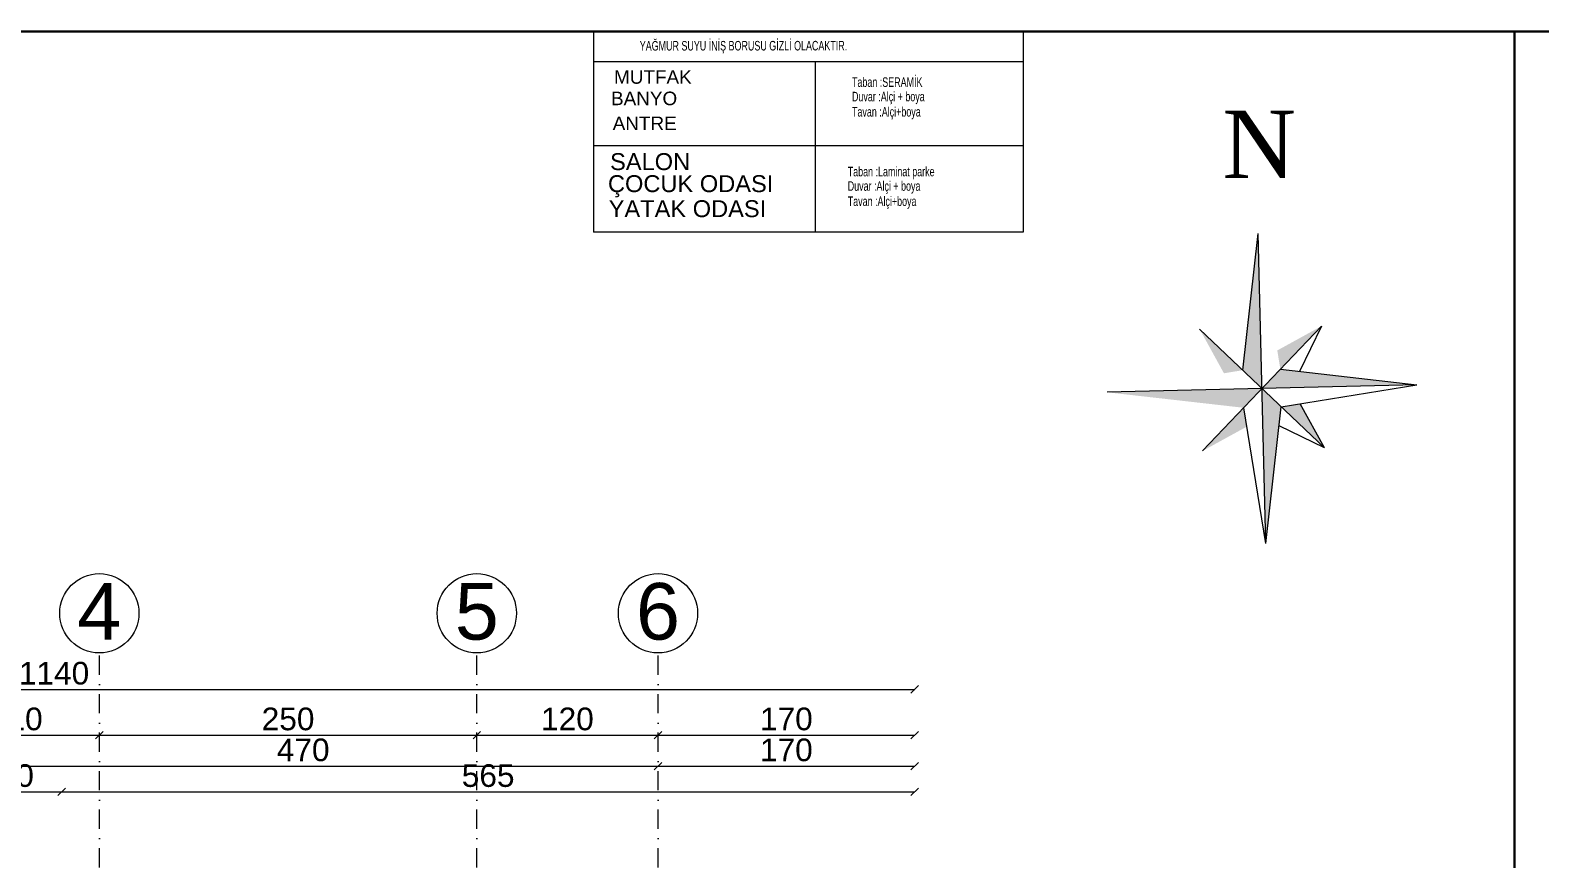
# Model space of a CAD drawing. Header units: millimetres. Extents: x 708 to 46452, y -4963 to 3960.
# Drawn here: x 13608 to 14608, y -2880 to -2332 of the extents above; entities that cross this region are included whole.
import ezdxf

# ---------------------------------------------------------------- set-up
doc = ezdxf.new("R2010")
doc.units = ezdxf.units.MM
for name, pattern in [('ACAD_ISO02W100', [15, 12, -3]), ('ACAD_ISO10W100', [18, 12, -3, 0, -3]), ('DASHDOT', [25.4, 12.7, -6.35, 0, -6.35])]:
    doc.linetypes.add(name, pattern=pattern)
for name, color, linetype, lineweight in [('00_IC_OLCU', 139, 'Continuous', 20), ('AKS', 153, 'ACAD_ISO10W100', 20), ('aks ve noktalılar', 129, 'DASHDOT', 13), ('bina no', 173, 'Continuous', 13), ('FH_sıva', 253, 'Continuous', 20), ('yYAZI', 221, 'Continuous', 30), ('Çerçeve', 8, 'Continuous', 30), ('ÖLÇÜ', 5, 'Continuous', 18)]:
    doc.layers.add(name, color=color, linetype=linetype, lineweight=lineweight)
doc.layers.add('SIVA', color=135, linetype='Continuous')
doc.styles.add('arial_1_18', font='arial.ttf', dxfattribs={"height": 0.2})
doc.styles.add('GENERATED_STYLE_2', font='times.ttf')
doc.styles.add('kot', font='bgothm.ttf', dxfattribs={"height": 60})
doc.styles.get("Standard").update_dxf_attribs({"font": 'arial.ttf'})
doc.dimstyles.new('ALP_OLCU', dxfattribs={"dimscale": 0, "dimtxt": 15, "dimasz": 5, "dimexe": 0.18, "dimexo": 0.06, "dimgap": 3, "dimtad": 1, "dimdec": 0, "dimrnd": 0.1, "dimzin": 9, "dimdsep": 46, "dimtxsty": 'Standard', "dimblk": 'OBLIQUE', "dimcen": 0, "dimse1": 1, "dimse2": 1, "dimclrd": 256, "dimclre": 256, "dimclrt": 53, "dimadec": 0, "dimazin": 0, "dimtfac": 1, "dimtdec": 0, "dimtix": 1, "dimtmove": 1, "dimatfit": 3, "dimldrblk": 'ARCHTICK', "dimfxl": 0.18, "dimtolj": 1, "dimlwd": -1, "dimarcsym": 0})

# ---------------------------------------------------------------- blocks, each defined once
blk = doc.blocks.new('FASFSDAFSAD')
at = {"layer": 'ÖLÇÜ'}
for p, q in [((456298.07, 158409.74), (456298.07, 158276.9)), ((456582.66, 158409.74), (456298.07, 158409.74)), ((456582.66, 158409.74), (456582.66, 158276.9)), ((456582.66, 158389.74), (456298.07, 158389.74)), ((456445.01, 158389.74), (456445.01, 158276.9)), ((456298.07, 158334.38), (456582.66, 158334.38)), ((456582.66, 158276.9), (456298.07, 158276.9))]:
    blk.add_line(p, q, dxfattribs=at)
at = {"layer": 'bina no', "lineweight": 5, "style": 'kot', "width": 0.7}
for s, p in [('YAĞMUR SUYU İNİŞ BORUSU GİZLİ OLACAKTIR.', (456328.8, 158397.25)), ('Taban :SERAMİK', (456469.35, 158373.19)), ('Duvar :Alçi + boya', (456469.35, 158363.62)), ('Tavan :Alçi+boya', (456469.35, 158353.53)), ('Taban :Laminat parke', (456466.53, 158313.95)), ('Duvar :Alçi + boya', (456466.53, 158304.38)), ('Tavan :Alçi+boya', (456466.53, 158294.3))]:
    blk.add_text(s, height=6.318, rotation=0.04744, dxfattribs=at).set_placement(p)
at = {"layer": 'yYAZI'}
for s, p in [('SALON', (456309.12, 158318.11)), ('YATAK ODASI', (456308.22, 158286.95))]:
    blk.add_text(s, height=11.2, dxfattribs=at).set_placement(p)
blk.add_text('ÇOCUK ODASI', height=11.2, rotation=0, dxfattribs=at).set_placement((456307.72, 158303.52))
at = {"layer": 'yYAZI', "char_height": 8.96, "width": 102.9463, "attachment_point": 3}
for s, insert in [('MUTFAK', (456363.2, 158384.23, -0.22)), ('BANYO', (456353.58, 158370.05, 0.22)), ('ANTRE', (456353.28, 158353.54, -0.22))]:
    blk.add_mtext(s, dxfattribs=dict(at, insert=insert))
blk = doc.blocks.new('_Oblique')
at = {"color": 0, "linetype": 'ByBlock', "lineweight": -2}
blk.add_line((-0.5, -0.5), (0.5, 0.5), dxfattribs=at)
blk = doc.blocks.new('*D556')
at = {"layer": '00_IC_OLCU', "transparency": 16777216}
blk.add_line((13054.17, -2768.06), (14194.17, -2768.06), dxfattribs=at)
at = {"layer": 'Defpoints', "color": 0, "transparency": 16777216}
for p in [(14194.17, -2768.06), (13054.17, -2897.37), (14194.17, -3732.37)]:
    blk.add_point(p, dxfattribs=at)
at = {"layer": '00_IC_OLCU', "transparency": 16777216, "xscale": 5, "yscale": 5, "zscale": 5, "rotation": 180}
blk.add_blockref('_Oblique', (13054.17, -2768.06), dxfattribs=at)
at = {"layer": '00_IC_OLCU', "transparency": 16777216, "xscale": 5, "yscale": 5, "zscale": 5}
blk.add_blockref('_Oblique', (14194.17, -2768.06), dxfattribs=at)
at = {"layer": '00_IC_OLCU', "color": 53, "transparency": 16777216, "insert": (13624.17, -2757.4), "char_height": 15, "attachment_point": 5}
blk.add_mtext('\\A1;1140', dxfattribs=at)
blk = doc.blocks.new('_ArchTick')
at = {"color": 0, "linetype": 'ByBlock', "const_width": 0.15}
blk.add_lwpolyline([(-0.5, -0.5), (0.5, 0.5)], dxfattribs=at)
blk = doc.blocks.new('*D559')
at = {"layer": '00_IC_OLCU', "transparency": 16777216}
blk.add_line((13544.17, -2798.35), (13654.17, -2798.35), dxfattribs=at)
at = {"layer": 'Defpoints', "color": 0, "transparency": 16777216}
for p in [(13544.17, -2798.35), (13654.17, -2798.35), (13654.17, -2798.35)]:
    blk.add_point(p, dxfattribs=at)
at = {"layer": '00_IC_OLCU', "transparency": 16777216, "xscale": 5, "yscale": 5, "zscale": 5, "rotation": 180}
blk.add_blockref('_Oblique', (13544.17, -2798.35), dxfattribs=at)
at = {"layer": '00_IC_OLCU', "transparency": 16777216, "xscale": 5, "yscale": 5, "zscale": 5}
blk.add_blockref('_Oblique', (13654.17, -2798.35), dxfattribs=at)
at = {"layer": '00_IC_OLCU', "color": 53, "transparency": 16777216, "insert": (13599.17, -2787.69), "char_height": 15, "attachment_point": 5}
blk.add_mtext('\\A1;110', dxfattribs=at)
blk = doc.blocks.new('*D560')
at = {"layer": '00_IC_OLCU', "transparency": 16777216}
blk.add_line((13654.17, -2798.35), (13904.17, -2798.35), dxfattribs=at)
at = {"layer": 'Defpoints', "color": 0, "transparency": 16777216}
for p in [(13654.17, -2798.35), (13904.17, -2798.35), (13904.17, -2798.35)]:
    blk.add_point(p, dxfattribs=at)
at = {"layer": '00_IC_OLCU', "transparency": 16777216, "xscale": 5, "yscale": 5, "zscale": 5, "rotation": 180}
blk.add_blockref('_Oblique', (13654.17, -2798.35), dxfattribs=at)
at = {"layer": '00_IC_OLCU', "transparency": 16777216, "xscale": 5, "yscale": 5, "zscale": 5}
blk.add_blockref('_Oblique', (13904.17, -2798.35), dxfattribs=at)
at = {"layer": '00_IC_OLCU', "color": 53, "transparency": 16777216, "insert": (13779.17, -2787.69), "char_height": 15, "attachment_point": 5}
blk.add_mtext('\\A1;250', dxfattribs=at)
blk = doc.blocks.new('*D561')
at = {"layer": '00_IC_OLCU', "transparency": 16777216}
blk.add_line((13904.17, -2798.35), (14024.17, -2798.35), dxfattribs=at)
at = {"layer": 'Defpoints', "color": 0, "transparency": 16777216}
for p in [(13904.17, -2798.35), (14024.17, -2798.35), (14024.17, -2798.35)]:
    blk.add_point(p, dxfattribs=at)
at = {"layer": '00_IC_OLCU', "transparency": 16777216, "xscale": 5, "yscale": 5, "zscale": 5, "rotation": 180}
blk.add_blockref('_Oblique', (13904.17, -2798.35), dxfattribs=at)
at = {"layer": '00_IC_OLCU', "transparency": 16777216, "xscale": 5, "yscale": 5, "zscale": 5}
blk.add_blockref('_Oblique', (14024.17, -2798.35), dxfattribs=at)
at = {"layer": '00_IC_OLCU', "color": 53, "transparency": 16777216, "insert": (13964.17, -2787.69), "char_height": 15, "attachment_point": 5}
blk.add_mtext('\\A1;120', dxfattribs=at)
blk = doc.blocks.new('*D562')
at = {"layer": '00_IC_OLCU', "transparency": 16777216}
blk.add_line((14024.17, -2798.35), (14194.17, -2798.35), dxfattribs=at)
at = {"layer": 'Defpoints', "color": 0, "transparency": 16777216}
for p in [(14024.17, -2798.35), (14194.17, -2798.35), (14194.17, -3732.37)]:
    blk.add_point(p, dxfattribs=at)
at = {"layer": '00_IC_OLCU', "transparency": 16777216, "xscale": 5, "yscale": 5, "zscale": 5, "rotation": 180}
blk.add_blockref('_Oblique', (14024.17, -2798.35), dxfattribs=at)
at = {"layer": '00_IC_OLCU', "transparency": 16777216, "xscale": 5, "yscale": 5, "zscale": 5}
blk.add_blockref('_Oblique', (14194.17, -2798.35), dxfattribs=at)
at = {"layer": '00_IC_OLCU', "color": 53, "transparency": 16777216, "insert": (14109.17, -2787.69), "char_height": 15, "attachment_point": 5}
blk.add_mtext('\\A1;170', dxfattribs=at)
blk = doc.blocks.new('*D564')
at = {"layer": '00_IC_OLCU', "transparency": 16777216}
blk.add_line((13554.17, -2818.84), (14024.17, -2818.84), dxfattribs=at)
at = {"layer": 'Defpoints', "color": 0, "transparency": 16777216}
for p in [(14024.17, -2818.84), (13554.17, -2897.37), (14024.17, -3067.37)]:
    blk.add_point(p, dxfattribs=at)
at = {"layer": '00_IC_OLCU', "transparency": 16777216, "xscale": 5, "yscale": 5, "zscale": 5, "rotation": 180}
blk.add_blockref('_Oblique', (13554.17, -2818.84), dxfattribs=at)
at = {"layer": '00_IC_OLCU', "transparency": 16777216, "xscale": 5, "yscale": 5, "zscale": 5}
blk.add_blockref('_Oblique', (14024.17, -2818.84), dxfattribs=at)
at = {"layer": '00_IC_OLCU', "color": 53, "transparency": 16777216, "insert": (13789.17, -2808.18), "char_height": 15, "attachment_point": 5}
blk.add_mtext('\\A1;470', dxfattribs=at)
blk = doc.blocks.new('*D565')
at = {"layer": '00_IC_OLCU', "transparency": 16777216}
blk.add_line((14024.17, -2818.84), (14194.17, -2818.84), dxfattribs=at)
at = {"layer": 'Defpoints', "color": 0, "transparency": 16777216}
for p in [(14194.17, -2818.84), (14024.17, -3067.37), (14194.17, -3732.37)]:
    blk.add_point(p, dxfattribs=at)
at = {"layer": '00_IC_OLCU', "transparency": 16777216, "xscale": 5, "yscale": 5, "zscale": 5, "rotation": 180}
blk.add_blockref('_Oblique', (14024.17, -2818.84), dxfattribs=at)
at = {"layer": '00_IC_OLCU', "transparency": 16777216, "xscale": 5, "yscale": 5, "zscale": 5}
blk.add_blockref('_Oblique', (14194.17, -2818.84), dxfattribs=at)
at = {"layer": '00_IC_OLCU', "color": 53, "transparency": 16777216, "insert": (14109.17, -2808.18), "char_height": 15, "attachment_point": 5}
blk.add_mtext('\\A1;170', dxfattribs=at)
blk = doc.blocks.new('*D569')
at = {"layer": '00_IC_OLCU', "transparency": 16777216}
blk.add_line((13569.17, -2835.86), (13629.17, -2835.86), dxfattribs=at)
at = {"layer": 'Defpoints', "color": 0, "transparency": 16777216}
for p in [(13629.17, -2835.86), (13569.17, -3067.37), (13629.17, -3067.37)]:
    blk.add_point(p, dxfattribs=at)
at = {"layer": '00_IC_OLCU', "transparency": 16777216, "xscale": 5, "yscale": 5, "zscale": 5, "rotation": 180}
blk.add_blockref('_Oblique', (13569.17, -2835.86), dxfattribs=at)
at = {"layer": '00_IC_OLCU', "transparency": 16777216, "xscale": 5, "yscale": 5, "zscale": 5}
blk.add_blockref('_Oblique', (13629.17, -2835.86), dxfattribs=at)
at = {"layer": '00_IC_OLCU', "color": 53, "transparency": 16777216, "insert": (13599.17, -2825.2), "char_height": 15, "attachment_point": 5}
blk.add_mtext('\\A1;60', dxfattribs=at)
blk = doc.blocks.new('*D570')
at = {"layer": '00_IC_OLCU', "transparency": 16777216}
blk.add_line((13629.17, -2835.86), (14194.17, -2835.86), dxfattribs=at)
at = {"layer": 'Defpoints', "color": 0, "transparency": 16777216}
for p in [(14194.17, -2835.86), (13629.17, -3067.37), (14194.17, -3732.37)]:
    blk.add_point(p, dxfattribs=at)
at = {"layer": '00_IC_OLCU', "transparency": 16777216, "xscale": 5, "yscale": 5, "zscale": 5, "rotation": 180}
blk.add_blockref('_Oblique', (13629.17, -2835.86), dxfattribs=at)
at = {"layer": '00_IC_OLCU', "transparency": 16777216, "xscale": 5, "yscale": 5, "zscale": 5}
blk.add_blockref('_Oblique', (14194.17, -2835.86), dxfattribs=at)
at = {"layer": '00_IC_OLCU', "color": 53, "transparency": 16777216, "insert": (13911.67, -2825.2), "char_height": 15, "attachment_point": 5}
blk.add_mtext('\\A1;565', dxfattribs=at)

msp = doc.modelspace()

# ---------------------------------------------------------------- hatches: boundary and pattern name
at = {"layer": 'FH_sıva', "linetype": 'ACAD_ISO02W100', "ltscale": 50}
h = msp.add_hatch(color=256, dxfattribs=at)
h.paths.add_polyline_path([(14426.68, -2671.406), (14436.946, -2580.952), (14424.202, -2568.809)])
h.paths.add_polyline_path([(14424.202, -2568.809), (14321.605, -2571.288), (14412.059, -2581.553)])
h.paths.add_polyline_path([(14424.202, -2568.809), (14421.723, -2466.212), (14411.457, -2556.666)])
h.paths.add_polyline_path([(14436.345, -2556.065), (14424.202, -2568.809), (14526.798, -2566.33)])
h.paths.add_polyline_path([(14412.059, -2581.553), (14384.841, -2610.119), (14414.091, -2594.042)])
h.paths.add_polyline_path([(14411.457, -2556.666), (14382.892, -2529.448), (14398.969, -2558.698)])
h.paths.add_polyline_path([(14436.345, -2556.065), (14463.563, -2527.499), (14434.312, -2543.576)])
h.paths.add_polyline_path([(14436.946, -2580.952), (14465.512, -2608.17), (14449.434, -2578.92)])

# ---------------------------------------------------------------- linework, layer by layer
at = {"layer": 'AKS', "color": 30, "linetype": 'Continuous', "lineweight": 5}
for centre in [(13654.174, -2717.626), (13904.174, -2717.626), (14024.174, -2717.626)]:
    msp.add_circle(centre, 26.25, dxfattribs=at)
at = {"layer": 'aks ve noktalılar'}
for points in [[(13654.174, -4492.372), (13654.174, -2743.876)], [(13904.174, -4492.372), (13904.174, -2743.876)], [(14024.174, -4492.372), (14024.174, -2743.876)]]:
    msp.add_lwpolyline(points, dxfattribs=at)
at = {"layer": 'FH_sıva', "linetype": 'ACAD_ISO02W100', "ltscale": 50}
for p, q in [((14411.457, -2556.666), (14421.723, -2466.212)), ((14426.68, -2671.406), (14421.723, -2466.212)), ((14465.512, -2608.17), (14382.892, -2529.448)), ((14384.841, -2610.119), (14463.563, -2527.499)), ((14463.563, -2527.499), (14448.917, -2557.492)), ((14436.345, -2556.065), (14526.798, -2566.33)), ((14526.798, -2566.33), (14321.605, -2571.288)), ((14436.946, -2580.952), (14526.798, -2566.33)), ((14465.512, -2608.17), (14449.434, -2578.92)), ((14426.68, -2671.406), (14412.059, -2581.553)), ((14426.68, -2671.406), (14436.946, -2580.952)), ((14465.512, -2608.17), (14435.519, -2593.524))]:
    msp.add_line(p, q, dxfattribs=at)
at = {"layer": 'Çerçeve'}
for p, q in [((4940.496, -2332.719), (44558.889, -2331.52)), ((14591.484, -4962.621), (14591.484, -2331.859))]:
    msp.add_line(p, q, dxfattribs=at)

# ---------------------------------------------------------------- block references
at = {"layer": 'SIVA'}
msp.add_blockref('FASFSDAFSAD', (-442316.708, -160742.259), dxfattribs=at)

# ---------------------------------------------------------------- texts
at = {"layer": 'AKS', "color": 30, "linetype": 'Continuous', "lineweight": 5, "style": 'arial_1_18'}
for s, p in [('4', (13639.607, -2735.068)), ('5', (13889.607, -2735.068)), ('6', (14009.607, -2735.068))]:
    msp.add_text(s, height=37.5, dxfattribs=at).set_placement(p)
at = {"layer": 'FH_sıva', "linetype": 'ACAD_ISO02W100', "ltscale": 50, "insert": (14397.859, -2384.785), "char_height": 44.712, "attachment_point": 1, "style": 'GENERATED_STYLE_2'}
msp.add_mtext('N', dxfattribs=at)

# ---------------------------------------------------------------- dimensions: what is measured, and where the dimension line sits
at = {"layer": '00_IC_OLCU'}
for base, p1, p2, picture, middle in [((14194.174, -2768.061), (13054.174, -2897.372), (14194.174, -3732.372), '*D556', (13624.174, -2757.403)), ((13654.174, -2798.349), (13544.174, -2798.349), (13654.174, -2798.349), '*D559', (13599.174, -2787.69)), ((13904.174, -2798.349), (13654.174, -2798.349), (13904.174, -2798.349), '*D560', (13779.174, -2787.69)), ((14024.174, -2798.349), (13904.174, -2798.349), (14024.174, -2798.349), '*D561', (13964.174, -2787.69)), ((14194.174, -2798.349), (14024.174, -2798.349), (14194.174, -3732.372), '*D562', (14109.174, -2787.69)), ((14024.174, -2818.843), (13554.174, -2897.372), (14024.174, -3067.372), '*D564', (13789.174, -2808.184)), ((14194.174, -2818.843), (14024.174, -3067.372), (14194.174, -3732.372), '*D565', (14109.174, -2808.184)), ((13629.174, -2835.86), (13569.174, -3067.372), (13629.174, -3067.372), '*D569', (13599.174, -2825.202)), ((14194.174, -2835.86), (13629.174, -3067.372), (14194.174, -3732.372), '*D570', (13911.674, -2825.202))]:
    dim = msp.add_linear_dim(base=base, p1=p1, p2=p2, angle=180, dimstyle='ALP_OLCU', override={"dimscale": 1}, dxfattribs=at)
    dim.commit()
    dim.dimension.update_dxf_attribs({"geometry": picture, "text_midpoint": middle})

doc.saveas('drawing.dxf')
